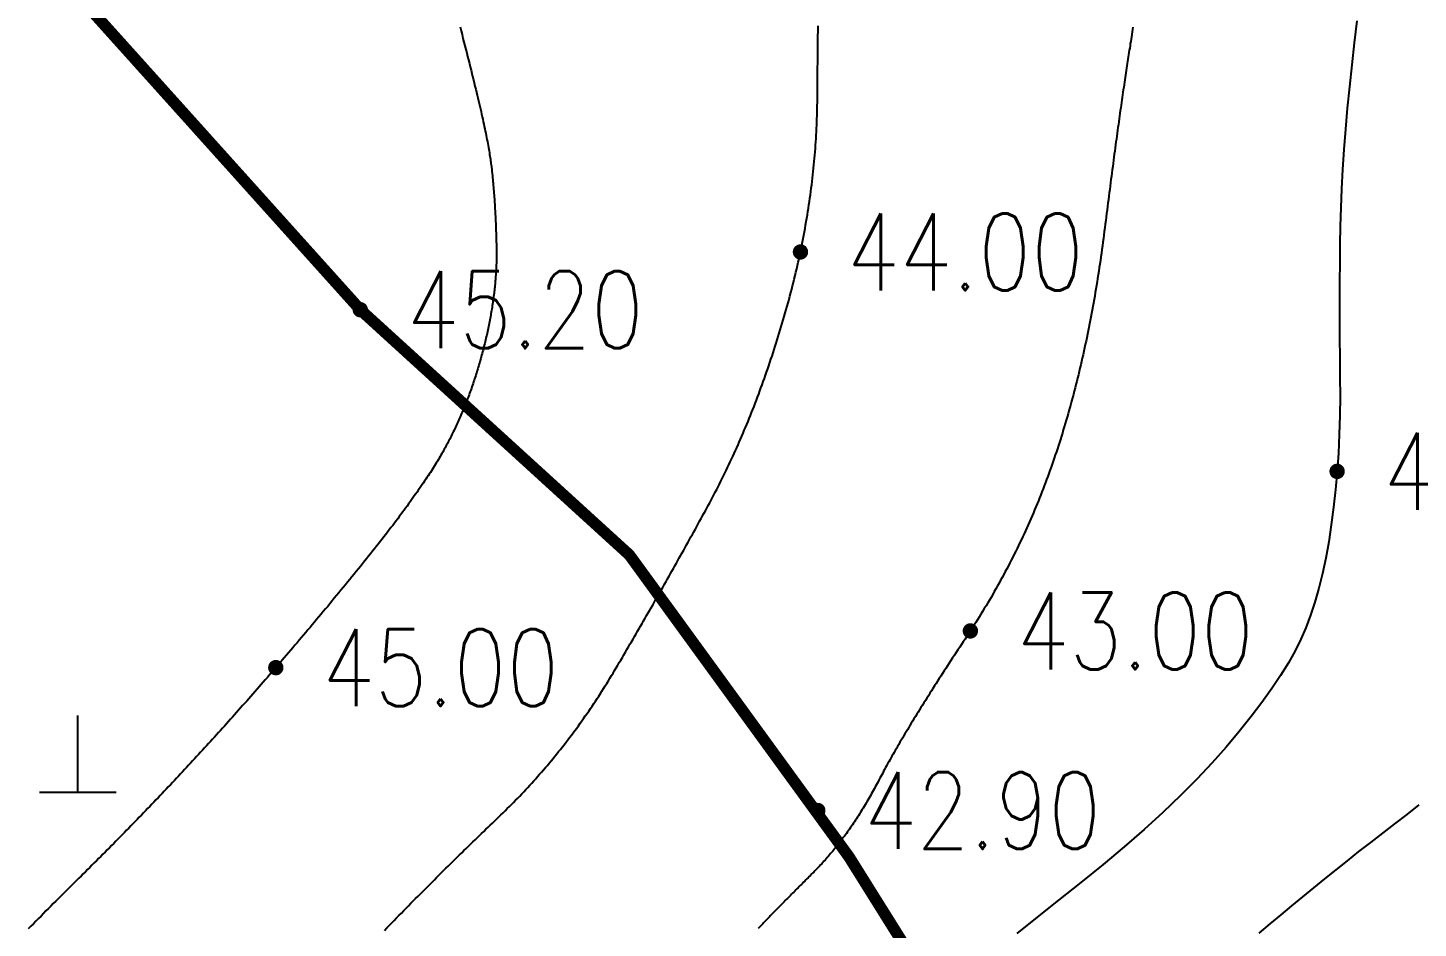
# Model space of a CAD drawing. Extents: x 39624947 to 39626627, y 3418539 to 3418836.
# Drawn here: x 39625155.68 to 39625191.85, y 3418766.27 to 3418789.69 of the extents above; entities that cross this region are included whole.
import ezdxf
from ezdxf.enums import TextEntityAlignment as Align

# ---------------------------------------------------------------- set-up
doc = ezdxf.new("R2010")
doc.units = 0
doc.linetypes.add('X3', pattern=[5, 4, -1])
doc.layers.get('0').update_dxf_attribs({"linetype": 'CONTINUOUS'})
for name, color, linetype in [('DLDW', 11, 'CONTINUOUS'), ('DLSS', 4, 'CONTINUOUS'), ('GCD', 7, 'CONTINUOUS'), ('PUB_WALL', 9, 'CONTINUOUS')]:
    doc.layers.add(name, color=color, linetype=linetype)
doc.styles.add('HZ', font='rs.shx', dxfattribs={"width": 0.8, "bigfont": 'hztxt.shx'})

# ---------------------------------------------------------------- blocks, each defined once
blk = doc.blocks.new('GC111')
for p, q in [((0, 0), (0, 2)), ((-1, 0), (1, 0))]:
    blk.add_line(p, q)
blk = doc.blocks.new('GC200')
at = {"linetype": 'Continuous', "const_width": 0.2, "flags": 128}
blk.add_lwpolyline([(-0.1, 0, 1), (0.1, 0, 1)], format="xyb", close=True, dxfattribs=at)
blk = doc.blocks.new('111133333777777')
at = {"layer": 'PUB_WALL', "color": 252, "ltscale": 0.01}
for points, elevation in [([(39623380.723, 3418781.94), (39623380.715, 3418781.875), (39623380.706, 3418781.811), (39623380.697, 3418781.749), (39623380.688, 3418781.687), (39623380.679, 3418781.627), (39623380.67, 3418781.567), (39623380.661, 3418781.509), (39623380.653, 3418781.45), (39623380.644, 3418781.392), (39623380.635, 3418781.334), (39623380.626, 3418781.276), (39623380.617, 3418781.218), (39623380.608, 3418781.161), (39623380.599, 3418781.104), (39623380.59, 3418781.046), (39623380.581, 3418780.988), (39623380.572, 3418780.93), (39623380.563, 3418780.87), (39623380.554, 3418780.81), (39623380.545, 3418780.75), (39623380.536, 3418780.689), (39623380.526, 3418780.627), (39623380.517, 3418780.564), (39623380.508, 3418780.501), (39623380.498, 3418780.437), (39623380.489, 3418780.373), (39623380.479, 3418780.308), (39623380.469, 3418780.242), (39623380.46, 3418780.176), (39623380.45, 3418780.109), (39623380.44, 3418780.041), (39623380.431, 3418779.973), (39623380.421, 3418779.904), (39623380.411, 3418779.834), (39623380.401, 3418779.764), (39623380.391, 3418779.693), (39623380.381, 3418779.622), (39623380.371, 3418779.549), (39623380.36, 3418779.477), (39623380.35, 3418779.403), (39623380.34, 3418779.329), (39623380.33, 3418779.254), (39623380.319, 3418779.179), (39623380.309, 3418779.103), (39623380.298, 3418779.026), (39623380.288, 3418778.949), (39623380.277, 3418778.871), (39623380.267, 3418778.793), (39623380.256, 3418778.713), (39623380.245, 3418778.634), (39623380.234, 3418778.553), (39623380.224, 3418778.472), (39623380.213, 3418778.39), (39623380.202, 3418778.308), (39623380.191, 3418778.225), (39623380.18, 3418778.141), (39623380.169, 3418778.057), (39623380.158, 3418777.972), (39623380.146, 3418777.886), (39623380.135, 3418777.8), (39623380.124, 3418777.713), (39623380.112, 3418777.625), (39623380.101, 3418777.537), (39623380.09, 3418777.448), (39623380.078, 3418777.359), (39623380.067, 3418777.269), (39623380.055, 3418777.178), (39623380.043, 3418777.087), (39623380.032, 3418776.995), (39623380.02, 3418776.902), (39623380.008, 3418776.809), (39623379.996, 3418776.715), (39623379.984, 3418776.622), (39623379.972, 3418776.528), (39623379.959, 3418776.434), (39623379.947, 3418776.34), (39623379.934, 3418776.246), (39623379.921, 3418776.151), (39623379.908, 3418776.057), (39623379.895, 3418775.962), (39623379.882, 3418775.868), (39623379.868, 3418775.774), (39623379.854, 3418775.681), (39623379.84, 3418775.587), (39623379.825, 3418775.494), (39623379.811, 3418775.401), (39623379.796, 3418775.309), (39623379.781, 3418775.216), (39623379.766, 3418775.124), (39623379.75, 3418775.032), (39623379.734, 3418774.94), (39623379.719, 3418774.849), (39623379.702, 3418774.757), (39623379.686, 3418774.666), (39623379.669, 3418774.576), (39623379.652, 3418774.485), (39623379.635, 3418774.395), (39623379.618, 3418774.304), (39623379.6, 3418774.215), (39623379.583, 3418774.125), (39623379.565, 3418774.035), (39623379.546, 3418773.946), (39623379.528, 3418773.857), (39623379.509, 3418773.768), (39623379.49, 3418773.68), (39623379.471, 3418773.592), (39623379.452, 3418773.504), (39623379.432, 3418773.416), (39623379.412, 3418773.328), (39623379.392, 3418773.241), (39623379.372, 3418773.154), (39623379.351, 3418773.067), (39623379.33, 3418772.98), (39623379.309, 3418772.894), (39623379.288, 3418772.807), (39623379.267, 3418772.721), (39623379.245, 3418772.636), (39623379.223, 3418772.55), (39623379.201, 3418772.465), (39623379.179, 3418772.38), (39623379.156, 3418772.295), (39623379.133, 3418772.21), (39623379.11, 3418772.126), (39623379.087, 3418772.042), (39623379.064, 3418771.958), (39623379.04, 3418771.874), (39623379.016, 3418771.791), (39623378.992, 3418771.708), (39623378.967, 3418771.625), (39623378.943, 3418771.542), (39623378.918, 3418771.459), (39623378.893, 3418771.377), (39623378.867, 3418771.295), (39623378.842, 3418771.213), (39623378.816, 3418771.132), (39623378.79, 3418771.05), (39623378.764, 3418770.969), (39623378.737, 3418770.888), (39623378.71, 3418770.807), (39623378.683, 3418770.727), (39623378.655, 3418770.646), (39623378.628, 3418770.566), (39623378.599, 3418770.486), (39623378.571, 3418770.406), (39623378.542, 3418770.326), (39623378.513, 3418770.246), (39623378.484, 3418770.167), (39623378.454, 3418770.087), (39623378.424, 3418770.008), (39623378.394, 3418769.929), (39623378.363, 3418769.85), (39623378.332, 3418769.771), (39623378.301, 3418769.692), (39623378.269, 3418769.614), (39623378.237, 3418769.535), (39623378.205, 3418769.457), (39623378.172, 3418769.379), (39623378.139, 3418769.301), (39623378.105, 3418769.223), (39623378.072, 3418769.146), (39623378.038, 3418769.068), (39623378.003, 3418768.991), (39623377.969, 3418768.913), (39623377.934, 3418768.836), (39623377.898, 3418768.759), (39623377.863, 3418768.683), (39623377.827, 3418768.606), (39623377.79, 3418768.529), (39623377.754, 3418768.453), (39623377.717, 3418768.377), (39623377.679, 3418768.301), (39623377.642, 3418768.225), (39623377.604, 3418768.149), (39623377.565, 3418768.073), (39623377.527, 3418767.998), (39623377.488, 3418767.923), (39623377.448, 3418767.847), (39623377.409, 3418767.772), (39623377.369, 3418767.697), (39623377.328, 3418767.623), (39623377.288, 3418767.548), (39623377.247, 3418767.473), (39623377.205, 3418767.399), (39623377.164, 3418767.325), (39623377.122, 3418767.251), (39623377.08, 3418767.177), (39623377.037, 3418767.103), (39623376.994, 3418767.03), (39623376.951, 3418766.956), (39623376.907, 3418766.883), (39623376.863, 3418766.81), (39623376.819, 3418766.736), (39623376.774, 3418766.664), (39623376.729, 3418766.591), (39623376.684, 3418766.518), (39623376.638, 3418766.446), (39623376.593, 3418766.373), (39623376.546, 3418766.301), (39623376.5, 3418766.229), (39623376.453, 3418766.158), (39623376.407, 3418766.086), (39623376.361, 3418766.015), (39623376.314, 3418765.944), (39623376.268, 3418765.874), (39623376.222, 3418765.804), (39623376.176, 3418765.734), (39623376.13, 3418765.664), (39623376.084, 3418765.595), (39623376.039, 3418765.526), (39623375.994, 3418765.458), (39623375.949, 3418765.39), (39623375.905, 3418765.322), (39623375.862, 3418765.255), (39623375.818, 3418765.188), (39623375.775, 3418765.122), (39623375.733, 3418765.056), (39623375.691, 3418764.991), (39623375.649, 3418764.926), (39623375.608, 3418764.862), (39623375.567, 3418764.797), (39623375.526, 3418764.734), (39623375.486, 3418764.67), (39623375.446, 3418764.608), (39623375.407, 3418764.545), (39623375.367, 3418764.483), (39623375.329, 3418764.422), (39623375.29, 3418764.36), (39623375.253, 3418764.3), (39623375.215, 3418764.239), (39623375.178, 3418764.18), (39623375.141, 3418764.12), (39623375.105, 3418764.061), (39623375.069, 3418764.002), (39623375.033, 3418763.944), (39623374.998, 3418763.886), (39623374.963, 3418763.829), (39623374.929, 3418763.772), (39623374.895, 3418763.716), (39623374.861, 3418763.66), (39623374.828, 3418763.604), (39623374.795, 3418763.549), (39623374.763, 3418763.494), (39623374.73, 3418763.44), (39623374.699, 3418763.386), (39623374.667, 3418763.332), (39623374.636, 3418763.279), (39623374.606, 3418763.226), (39623374.576, 3418763.174), (39623374.546, 3418763.122), (39623374.517, 3418763.071), (39623374.488, 3418763.02), (39623374.459, 3418762.969), (39623374.431, 3418762.919), (39623374.403, 3418762.869), (39623374.375, 3418762.82), (39623374.348, 3418762.771), (39623374.322, 3418762.723), (39623374.295, 3418762.675), (39623374.269, 3418762.627), (39623374.244, 3418762.58), (39623374.219, 3418762.533), (39623374.194, 3418762.487), (39623374.169, 3418762.441), (39623374.145, 3418762.395), (39623374.121, 3418762.35), (39623374.097, 3418762.305), (39623374.073, 3418762.26), (39623374.049, 3418762.216), (39623374.025, 3418762.172), (39623374.002, 3418762.128), (39623373.978, 3418762.085), (39623373.955, 3418762.042), (39623373.931, 3418761.999), (39623373.907, 3418761.956), (39623373.883, 3418761.913), (39623373.859, 3418761.871), (39623373.835, 3418761.829), (39623373.81, 3418761.787), (39623373.786, 3418761.746), (39623373.762, 3418761.704), (39623373.737, 3418761.663), (39623373.712, 3418761.622), (39623373.687, 3418761.582), (39623373.662, 3418761.541), (39623373.637, 3418761.501), (39623373.612, 3418761.461), (39623373.587, 3418761.421), (39623373.562, 3418761.382), (39623373.536, 3418761.343), (39623373.51, 3418761.304), (39623373.485, 3418761.265), (39623373.459, 3418761.226), (39623373.433, 3418761.188), (39623373.407, 3418761.15), (39623373.381, 3418761.112), (39623373.354, 3418761.074), (39623373.328, 3418761.037), (39623373.302, 3418760.999), (39623373.275, 3418760.962), (39623373.248, 3418760.926), (39623373.221, 3418760.889), (39623373.194, 3418760.853), (39623373.167, 3418760.817), (39623373.14, 3418760.781), (39623373.113, 3418760.745), (39623373.086, 3418760.71), (39623373.058, 3418760.675), (39623373.031, 3418760.64), (39623373.003, 3418760.605), (39623372.975, 3418760.57), (39623372.947, 3418760.536), (39623372.919, 3418760.502), (39623372.891, 3418760.468), (39623372.863, 3418760.435), (39623372.834, 3418760.401), (39623372.806, 3418760.368), (39623372.777, 3418760.335), (39623372.749, 3418760.303), (39623372.72, 3418760.27), (39623372.691, 3418760.238), (39623372.662, 3418760.206), (39623372.633, 3418760.174), (39623372.603, 3418760.143), (39623372.574, 3418760.112), (39623372.545, 3418760.08), (39623372.515, 3418760.05), (39623372.485, 3418760.019), (39623372.456, 3418759.989), (39623372.426, 3418759.958), (39623372.396, 3418759.928), (39623372.367, 3418759.898), (39623372.337, 3418759.868), (39623372.308, 3418759.839), (39623372.278, 3418759.809), (39623372.249, 3418759.78), (39623372.219, 3418759.751), (39623372.19, 3418759.721), (39623372.161, 3418759.692), (39623372.132, 3418759.663), (39623372.103, 3418759.634), (39623372.074, 3418759.606), (39623372.046, 3418759.577), (39623372.017, 3418759.548), (39623371.989, 3418759.52), (39623371.96, 3418759.492), (39623371.932, 3418759.463), (39623371.904, 3418759.435), (39623371.876, 3418759.407), (39623371.849, 3418759.379), (39623371.821, 3418759.351), (39623371.793, 3418759.323), (39623371.766, 3418759.296), (39623371.739, 3418759.268), (39623371.712, 3418759.24), (39623371.685, 3418759.213), (39623371.658, 3418759.186), (39623371.631, 3418759.159), (39623371.604, 3418759.131), (39623371.578, 3418759.104), (39623371.552, 3418759.077), (39623371.525, 3418759.051), (39623371.499, 3418759.024), (39623371.473, 3418758.997), (39623371.447, 3418758.971), (39623371.421, 3418758.944), (39623371.396, 3418758.918), (39623371.37, 3418758.892), (39623371.345, 3418758.866), (39623371.32, 3418758.84), (39623371.295, 3418758.814), (39623371.27, 3418758.788), (39623371.245, 3418758.762), (39623371.22, 3418758.736), (39623371.195, 3418758.711), (39623371.171, 3418758.685), (39623371.146, 3418758.66), (39623371.122, 3418758.635), (39623371.098, 3418758.61), (39623371.074, 3418758.585), (39623371.05, 3418758.56), (39623371.026, 3418758.535), (39623371.003, 3418758.51), (39623370.979, 3418758.485)], 43), ([(39623386.554, 3418782.097), (39623386.487, 3418781.53), (39623386.421, 3418780.956), (39623386.36, 3418780.385), (39623386.305, 3418779.828), (39623386.257, 3418779.283), (39623386.217, 3418778.752), (39623386.183, 3418778.234), (39623386.156, 3418777.729), (39623386.136, 3418777.237), (39623386.123, 3418776.758), (39623386.114, 3418776.284), (39623386.108, 3418775.805), (39623386.104, 3418775.321), (39623386.102, 3418774.833), (39623386.102, 3418774.34), (39623386.104, 3418773.843), (39623386.108, 3418773.342), (39623386.115, 3418772.835), (39623386.118, 3418772.33), (39623386.112, 3418771.832), (39623386.098, 3418771.341), (39623386.074, 3418770.857), (39623386.041, 3418770.38), (39623385.999, 3418769.909), (39623385.949, 3418769.446), (39623385.889, 3418768.99), (39623385.821, 3418768.547), (39623385.743, 3418768.124), (39623385.657, 3418767.722), (39623385.563, 3418767.339), (39623385.459, 3418766.977), (39623385.347, 3418766.636), (39623385.226, 3418766.314), (39623385.096, 3418766.013), (39623384.948, 3418765.714), (39623384.773, 3418765.4), (39623384.571, 3418765.072), (39623384.342, 3418764.729), (39623384.085, 3418764.371), (39623383.802, 3418763.999), (39623383.491, 3418763.611), (39623383.153, 3418763.209), (39623382.787, 3418762.796), (39623382.39, 3418762.375), (39623381.963, 3418761.946), (39623381.506, 3418761.509), (39623381.019, 3418761.065), (39623380.501, 3418760.613), (39623379.953, 3418760.154), (39623379.375, 3418759.686), (39623378.795, 3418759.225), (39623378.238, 3418758.783), (39623377.705, 3418758.36)], 42), ([(39623384.013, 3418758.368), (39623384.297, 3418758.606), (39623384.581, 3418758.843), (39623384.866, 3418759.079), (39623385.15, 3418759.314), (39623385.434, 3418759.548), (39623385.721, 3418759.781), (39623386.012, 3418760.016), (39623386.309, 3418760.252), (39623386.61, 3418760.49), (39623386.916, 3418760.728), (39623387.226, 3418760.968), (39623387.541, 3418761.21), (39623387.862, 3418761.452), (39623388.179, 3418761.702)], 41)]:
    blk.add_lwpolyline(points, dxfattribs=dict(at, elevation=elevation))
for points in [[(39623361.256, 3418758.438), (39623361.319, 3418758.503), (39623361.383, 3418758.569), (39623361.446, 3418758.633), (39623361.509, 3418758.698), (39623361.572, 3418758.762), (39623361.634, 3418758.827), (39623361.697, 3418758.89), (39623361.759, 3418758.954), (39623361.821, 3418759.017), (39623361.883, 3418759.08), (39623361.945, 3418759.143), (39623362.007, 3418759.206), (39623362.068, 3418759.268), (39623362.13, 3418759.33), (39623362.191, 3418759.392), (39623362.252, 3418759.453), (39623362.313, 3418759.515), (39623362.374, 3418759.576), (39623362.434, 3418759.636), (39623362.495, 3418759.697), (39623362.555, 3418759.757), (39623362.615, 3418759.817), (39623362.675, 3418759.876), (39623362.735, 3418759.936), (39623362.795, 3418759.995), (39623362.854, 3418760.054), (39623362.913, 3418760.112), (39623362.973, 3418760.171), (39623363.032, 3418760.229), (39623363.09, 3418760.287), (39623363.149, 3418760.344), (39623363.208, 3418760.402), (39623363.266, 3418760.459), (39623363.324, 3418760.515), (39623363.382, 3418760.572), (39623363.44, 3418760.628), (39623363.498, 3418760.684), (39623363.555, 3418760.74), (39623363.613, 3418760.795), (39623363.67, 3418760.851), (39623363.727, 3418760.906), (39623363.784, 3418760.96), (39623363.841, 3418761.015), (39623363.897, 3418761.069), (39623363.954, 3418761.123), (39623364.01, 3418761.177), (39623364.066, 3418761.23), (39623364.122, 3418761.284), (39623364.178, 3418761.338), (39623364.233, 3418761.391), (39623364.289, 3418761.445), (39623364.344, 3418761.499), (39623364.399, 3418761.553), (39623364.453, 3418761.606), (39623364.508, 3418761.66), (39623364.562, 3418761.715), (39623364.616, 3418761.769), (39623364.669, 3418761.824), (39623364.723, 3418761.879), (39623364.776, 3418761.934), (39623364.829, 3418761.99), (39623364.881, 3418762.045), (39623364.934, 3418762.101), (39623364.986, 3418762.157), (39623365.038, 3418762.214), (39623365.09, 3418762.27), (39623365.141, 3418762.327), (39623365.192, 3418762.384), (39623365.243, 3418762.442), (39623365.294, 3418762.499), (39623365.345, 3418762.557), (39623365.395, 3418762.615), (39623365.445, 3418762.674), (39623365.495, 3418762.732), (39623365.544, 3418762.791), (39623365.593, 3418762.85), (39623365.642, 3418762.909), (39623365.691, 3418762.969), (39623365.74, 3418763.029), (39623365.788, 3418763.089), (39623365.836, 3418763.149), (39623365.884, 3418763.209), (39623365.931, 3418763.27), (39623365.979, 3418763.331), (39623366.026, 3418763.392), (39623366.073, 3418763.454), (39623366.119, 3418763.515), (39623366.166, 3418763.577), (39623366.212, 3418763.639), (39623366.258, 3418763.702), (39623366.303, 3418763.764), (39623366.349, 3418763.827), (39623366.394, 3418763.89), (39623366.439, 3418763.954), (39623366.483, 3418764.017), (39623366.528, 3418764.081), (39623366.572, 3418764.145), (39623366.616, 3418764.209), (39623366.659, 3418764.274), (39623366.703, 3418764.339), (39623366.746, 3418764.404), (39623366.789, 3418764.469), (39623366.831, 3418764.534), (39623366.874, 3418764.6), (39623366.916, 3418764.666), (39623366.958, 3418764.732), (39623367, 3418764.799), (39623367.041, 3418764.865), (39623367.082, 3418764.932), (39623367.123, 3418764.999), (39623367.164, 3418765.067), (39623367.205, 3418765.134), (39623367.246, 3418765.201), (39623367.286, 3418765.269), (39623367.326, 3418765.337), (39623367.366, 3418765.405), (39623367.406, 3418765.473), (39623367.446, 3418765.541), (39623367.486, 3418765.609), (39623367.526, 3418765.677), (39623367.566, 3418765.745), (39623367.605, 3418765.813), (39623367.645, 3418765.881), (39623367.685, 3418765.949), (39623367.724, 3418766.017), (39623367.764, 3418766.085), (39623367.803, 3418766.153), (39623367.843, 3418766.221), (39623367.882, 3418766.289), (39623367.922, 3418766.357), (39623367.961, 3418766.425), (39623368, 3418766.493), (39623368.039, 3418766.561), (39623368.078, 3418766.629), (39623368.118, 3418766.697), (39623368.157, 3418766.766), (39623368.196, 3418766.834), (39623368.235, 3418766.902), (39623368.274, 3418766.97), (39623368.312, 3418767.038), (39623368.351, 3418767.106), (39623368.39, 3418767.174), (39623368.429, 3418767.242), (39623368.467, 3418767.31), (39623368.506, 3418767.379), (39623368.545, 3418767.447), (39623368.583, 3418767.515), (39623368.622, 3418767.583), (39623368.66, 3418767.651), (39623368.699, 3418767.719), (39623368.737, 3418767.788), (39623368.775, 3418767.856), (39623368.814, 3418767.924), (39623368.852, 3418767.992), (39623368.89, 3418768.06), (39623368.928, 3418768.128), (39623368.966, 3418768.197), (39623369.004, 3418768.265), (39623369.042, 3418768.333), (39623369.08, 3418768.401), (39623369.118, 3418768.469), (39623369.156, 3418768.538), (39623369.194, 3418768.606), (39623369.232, 3418768.674), (39623369.269, 3418768.742), (39623369.307, 3418768.811), (39623369.345, 3418768.879), (39623369.382, 3418768.947), (39623369.42, 3418769.015), (39623369.457, 3418769.084), (39623369.495, 3418769.152), (39623369.532, 3418769.22), (39623369.569, 3418769.288), (39623369.607, 3418769.357), (39623369.644, 3418769.425), (39623369.681, 3418769.494), (39623369.718, 3418769.563), (39623369.754, 3418769.632), (39623369.791, 3418769.701), (39623369.828, 3418769.77), (39623369.864, 3418769.84), (39623369.9, 3418769.909), (39623369.937, 3418769.979), (39623369.972, 3418770.05), (39623370.008, 3418770.121), (39623370.044, 3418770.192), (39623370.079, 3418770.263), (39623370.114, 3418770.335), (39623370.149, 3418770.406), (39623370.184, 3418770.479), (39623370.219, 3418770.551), (39623370.253, 3418770.624), (39623370.287, 3418770.698), (39623370.321, 3418770.771), (39623370.355, 3418770.845), (39623370.389, 3418770.919), (39623370.422, 3418770.994), (39623370.456, 3418771.069), (39623370.489, 3418771.144), (39623370.522, 3418771.219), (39623370.554, 3418771.295), (39623370.587, 3418771.371), (39623370.619, 3418771.448), (39623370.651, 3418771.524), (39623370.683, 3418771.602), (39623370.715, 3418771.679), (39623370.747, 3418771.757), (39623370.778, 3418771.835), (39623370.81, 3418771.913), (39623370.841, 3418771.992), (39623370.871, 3418772.071), (39623370.902, 3418772.15), (39623370.933, 3418772.23), (39623370.963, 3418772.31), (39623370.993, 3418772.39), (39623371.023, 3418772.471), (39623371.053, 3418772.552), (39623371.082, 3418772.633), (39623371.112, 3418772.715), (39623371.141, 3418772.796), (39623371.17, 3418772.879), (39623371.198, 3418772.961), (39623371.227, 3418773.044), (39623371.256, 3418773.127), (39623371.284, 3418773.211), (39623371.312, 3418773.295), (39623371.34, 3418773.379), (39623371.367, 3418773.463), (39623371.395, 3418773.548), (39623371.422, 3418773.633), (39623371.449, 3418773.718), (39623371.476, 3418773.804), (39623371.503, 3418773.89), (39623371.529, 3418773.977), (39623371.556, 3418774.063), (39623371.582, 3418774.15), (39623371.608, 3418774.238), (39623371.634, 3418774.325), (39623371.659, 3418774.413), (39623371.684, 3418774.501), (39623371.709, 3418774.589), (39623371.734, 3418774.677), (39623371.758, 3418774.765), (39623371.782, 3418774.854), (39623371.806, 3418774.942), (39623371.829, 3418775.031), (39623371.852, 3418775.119), (39623371.875, 3418775.207), (39623371.897, 3418775.296), (39623371.919, 3418775.384), (39623371.94, 3418775.472), (39623371.961, 3418775.56), (39623371.982, 3418775.649), (39623372.002, 3418775.737), (39623372.022, 3418775.825), (39623372.042, 3418775.913), (39623372.061, 3418776), (39623372.08, 3418776.088), (39623372.098, 3418776.176), (39623372.116, 3418776.264), (39623372.133, 3418776.351), (39623372.151, 3418776.439), (39623372.167, 3418776.527), (39623372.184, 3418776.614), (39623372.2, 3418776.701), (39623372.215, 3418776.789), (39623372.231, 3418776.876), (39623372.245, 3418776.963), (39623372.26, 3418777.051), (39623372.274, 3418777.138), (39623372.288, 3418777.225), (39623372.301, 3418777.312), (39623372.314, 3418777.399), (39623372.326, 3418777.486), (39623372.338, 3418777.573), (39623372.35, 3418777.659), (39623372.361, 3418777.746), (39623372.372, 3418777.833), (39623372.383, 3418777.919), (39623372.393, 3418778.006), (39623372.403, 3418778.092), (39623372.412, 3418778.179), (39623372.421, 3418778.265), (39623372.43, 3418778.351), (39623372.438, 3418778.438), (39623372.446, 3418778.524), (39623372.453, 3418778.61), (39623372.46, 3418778.696), (39623372.467, 3418778.782), (39623372.473, 3418778.868), (39623372.479, 3418778.954), (39623372.484, 3418779.04), (39623372.49, 3418779.126), (39623372.494, 3418779.211), (39623372.499, 3418779.297), (39623372.502, 3418779.383), (39623372.506, 3418779.468), (39623372.509, 3418779.554), (39623372.512, 3418779.639), (39623372.514, 3418779.725), (39623372.516, 3418779.81), (39623372.518, 3418779.895), (39623372.52, 3418779.98), (39623372.521, 3418780.065), (39623372.522, 3418780.15), (39623372.523, 3418780.235), (39623372.524, 3418780.319), (39623372.525, 3418780.404), (39623372.525, 3418780.488), (39623372.525, 3418780.572), (39623372.526, 3418780.656), (39623372.526, 3418780.74), (39623372.527, 3418780.823), (39623372.527, 3418780.907), (39623372.528, 3418780.99), (39623372.529, 3418781.072), (39623372.529, 3418781.155), (39623372.53, 3418781.238), (39623372.531, 3418781.32), (39623372.532, 3418781.402), (39623372.533, 3418781.483), (39623372.533, 3418781.565), (39623372.534, 3418781.646), (39623372.535, 3418781.728), (39623372.536, 3418781.808), (39623372.537, 3418781.889), (39623372.538, 3418781.97)], [(39623363.223, 3418781.942), (39623363.249, 3418781.841), (39623363.275, 3418781.742), (39623363.3, 3418781.644), (39623363.326, 3418781.547), (39623363.35, 3418781.451), (39623363.374, 3418781.357), (39623363.398, 3418781.264), (39623363.421, 3418781.172), (39623363.444, 3418781.082), (39623363.467, 3418780.993), (39623363.489, 3418780.905), (39623363.51, 3418780.818), (39623363.532, 3418780.733), (39623363.552, 3418780.649), (39623363.573, 3418780.566), (39623363.593, 3418780.484), (39623363.612, 3418780.404), (39623363.631, 3418780.325), (39623363.65, 3418780.247), (39623363.668, 3418780.171), (39623363.686, 3418780.095), (39623363.703, 3418780.021), (39623363.72, 3418779.949), (39623363.737, 3418779.877), (39623363.753, 3418779.807), (39623363.769, 3418779.738), (39623363.784, 3418779.671), (39623363.799, 3418779.604), (39623363.813, 3418779.539), (39623363.827, 3418779.475), (39623363.841, 3418779.413), (39623363.854, 3418779.351), (39623363.867, 3418779.291), (39623363.879, 3418779.233), (39623363.891, 3418779.175), (39623363.903, 3418779.119), (39623363.914, 3418779.064), (39623363.924, 3418779.01), (39623363.934, 3418778.958), (39623363.944, 3418778.907), (39623363.954, 3418778.857), (39623363.962, 3418778.808), (39623363.971, 3418778.761), (39623363.979, 3418778.715), (39623363.987, 3418778.67), (39623363.994, 3418778.627), (39623364.001, 3418778.584), (39623364.007, 3418778.543), (39623364.013, 3418778.504), (39623364.019, 3418778.465), (39623364.024, 3418778.428), (39623364.029, 3418778.391), (39623364.034, 3418778.355), (39623364.038, 3418778.319), (39623364.043, 3418778.284), (39623364.047, 3418778.249), (39623364.05, 3418778.215), (39623364.054, 3418778.182), (39623364.057, 3418778.149), (39623364.061, 3418778.116), (39623364.064, 3418778.083), (39623364.067, 3418778.05), (39623364.071, 3418778.016), (39623364.074, 3418777.983), (39623364.077, 3418777.95), (39623364.08, 3418777.916), (39623364.083, 3418777.883), (39623364.086, 3418777.849), (39623364.089, 3418777.815), (39623364.092, 3418777.782), (39623364.095, 3418777.748), (39623364.098, 3418777.714), (39623364.1, 3418777.68), (39623364.103, 3418777.646), (39623364.106, 3418777.612), (39623364.108, 3418777.578), (39623364.111, 3418777.544), (39623364.113, 3418777.51), (39623364.116, 3418777.475), (39623364.118, 3418777.441), (39623364.12, 3418777.407), (39623364.123, 3418777.372), (39623364.125, 3418777.338), (39623364.127, 3418777.303), (39623364.129, 3418777.268), (39623364.131, 3418777.234), (39623364.133, 3418777.199), (39623364.135, 3418777.164), (39623364.137, 3418777.129), (39623364.139, 3418777.094), (39623364.141, 3418777.059), (39623364.143, 3418777.024), (39623364.144, 3418776.989), (39623364.146, 3418776.954), (39623364.148, 3418776.919), (39623364.149, 3418776.883), (39623364.151, 3418776.848), (39623364.152, 3418776.812), (39623364.154, 3418776.777), (39623364.155, 3418776.741), (39623364.156, 3418776.706), (39623364.158, 3418776.67), (39623364.159, 3418776.634), (39623364.16, 3418776.598), (39623364.161, 3418776.562), (39623364.162, 3418776.526), (39623364.163, 3418776.49), (39623364.164, 3418776.454), (39623364.165, 3418776.418), (39623364.166, 3418776.382), (39623364.167, 3418776.345), (39623364.168, 3418776.309), (39623364.168, 3418776.273), (39623364.169, 3418776.236), (39623364.17, 3418776.2), (39623364.17, 3418776.163), (39623364.17, 3418776.126), (39623364.171, 3418776.089), (39623364.171, 3418776.053), (39623364.171, 3418776.016), (39623364.171, 3418775.978), (39623364.17, 3418775.941), (39623364.17, 3418775.904), (39623364.169, 3418775.866), (39623364.168, 3418775.829), (39623364.168, 3418775.791), (39623364.166, 3418775.753), (39623364.165, 3418775.716), (39623364.163, 3418775.678), (39623364.162, 3418775.639), (39623364.16, 3418775.601), (39623364.158, 3418775.563), (39623364.155, 3418775.524), (39623364.153, 3418775.486), (39623364.15, 3418775.447), (39623364.147, 3418775.408), (39623364.144, 3418775.369), (39623364.141, 3418775.33), (39623364.137, 3418775.29), (39623364.134, 3418775.251), (39623364.13, 3418775.212), (39623364.126, 3418775.172), (39623364.122, 3418775.132), (39623364.117, 3418775.092), (39623364.113, 3418775.052), (39623364.108, 3418775.012), (39623364.103, 3418774.972), (39623364.098, 3418774.932), (39623364.093, 3418774.891), (39623364.087, 3418774.851), (39623364.081, 3418774.81), (39623364.075, 3418774.769), (39623364.069, 3418774.728), (39623364.063, 3418774.687), (39623364.056, 3418774.646), (39623364.05, 3418774.604), (39623364.043, 3418774.563), (39623364.036, 3418774.521), (39623364.029, 3418774.48), (39623364.021, 3418774.438), (39623364.013, 3418774.396), (39623364.006, 3418774.354), (39623363.998, 3418774.312), (39623363.989, 3418774.269), (39623363.981, 3418774.227), (39623363.972, 3418774.184), (39623363.964, 3418774.142), (39623363.955, 3418774.099), (39623363.946, 3418774.056), (39623363.936, 3418774.013), (39623363.927, 3418773.97), (39623363.917, 3418773.926), (39623363.907, 3418773.883), (39623363.897, 3418773.84), (39623363.887, 3418773.796), (39623363.876, 3418773.752), (39623363.865, 3418773.708), (39623363.855, 3418773.664), (39623363.844, 3418773.62), (39623363.832, 3418773.576), (39623363.821, 3418773.532), (39623363.809, 3418773.488), (39623363.798, 3418773.444), (39623363.786, 3418773.4), (39623363.774, 3418773.356), (39623363.762, 3418773.312), (39623363.749, 3418773.268), (39623363.737, 3418773.224), (39623363.724, 3418773.18), (39623363.711, 3418773.136), (39623363.699, 3418773.093), (39623363.685, 3418773.049), (39623363.672, 3418773.006), (39623363.659, 3418772.963), (39623363.645, 3418772.92), (39623363.632, 3418772.877), (39623363.618, 3418772.834), (39623363.604, 3418772.791), (39623363.59, 3418772.749), (39623363.576, 3418772.706), (39623363.562, 3418772.664), (39623363.547, 3418772.622), (39623363.533, 3418772.58), (39623363.518, 3418772.538), (39623363.503, 3418772.496), (39623363.488, 3418772.454), (39623363.473, 3418772.412), (39623363.458, 3418772.371), (39623363.442, 3418772.33), (39623363.427, 3418772.288), (39623363.411, 3418772.247), (39623363.395, 3418772.206), (39623363.379, 3418772.165), (39623363.363, 3418772.125), (39623363.347, 3418772.084), (39623363.33, 3418772.043), (39623363.314, 3418772.003), (39623363.297, 3418771.963), (39623363.28, 3418771.923), (39623363.263, 3418771.883), (39623363.246, 3418771.843), (39623363.229, 3418771.803), (39623363.212, 3418771.763), (39623363.194, 3418771.724), (39623363.176, 3418771.684), (39623363.159, 3418771.645), (39623363.141, 3418771.606), (39623363.123, 3418771.567), (39623363.104, 3418771.528), (39623363.086, 3418771.489), (39623363.068, 3418771.45), (39623363.049, 3418771.411), (39623363.03, 3418771.373), (39623363.011, 3418771.335), (39623362.992, 3418771.296), (39623362.973, 3418771.258), (39623362.954, 3418771.22), (39623362.934, 3418771.182), (39623362.915, 3418771.145), (39623362.895, 3418771.107), (39623362.875, 3418771.069), (39623362.855, 3418771.032), (39623362.835, 3418770.995), (39623362.814, 3418770.957), (39623362.793, 3418770.919), (39623362.772, 3418770.881), (39623362.75, 3418770.843), (39623362.728, 3418770.804), (39623362.705, 3418770.766), (39623362.682, 3418770.727), (39623362.659, 3418770.688), (39623362.635, 3418770.648), (39623362.611, 3418770.607), (39623362.586, 3418770.567), (39623362.56, 3418770.525), (39623362.534, 3418770.483), (39623362.507, 3418770.441), (39623362.479, 3418770.398), (39623362.451, 3418770.354), (39623362.423, 3418770.31), (39623362.393, 3418770.266), (39623362.364, 3418770.22), (39623362.333, 3418770.175), (39623362.302, 3418770.129), (39623362.271, 3418770.082), (39623362.238, 3418770.035), (39623362.206, 3418769.987), (39623362.172, 3418769.938), (39623362.138, 3418769.889), (39623362.104, 3418769.84), (39623362.069, 3418769.79), (39623362.033, 3418769.74), (39623361.997, 3418769.689), (39623361.96, 3418769.637), (39623361.922, 3418769.585), (39623361.884, 3418769.532), (39623361.845, 3418769.479), (39623361.806, 3418769.425), (39623361.766, 3418769.371), (39623361.726, 3418769.316), (39623361.685, 3418769.261), (39623361.643, 3418769.205), (39623361.601, 3418769.149), (39623361.558, 3418769.092), (39623361.515, 3418769.034), (39623361.471, 3418768.976), (39623361.426, 3418768.918), (39623361.381, 3418768.859), (39623361.335, 3418768.799), (39623361.289, 3418768.739), (39623361.242, 3418768.678), (39623361.194, 3418768.617), (39623361.146, 3418768.555), (39623361.098, 3418768.493), (39623361.048, 3418768.43), (39623360.998, 3418768.367), (39623360.948, 3418768.303), (39623360.897, 3418768.239), (39623360.845, 3418768.174), (39623360.793, 3418768.108), (39623360.74, 3418768.042), (39623360.687, 3418767.976), (39623360.633, 3418767.909), (39623360.578, 3418767.841), (39623360.523, 3418767.773), (39623360.467, 3418767.704), (39623360.411, 3418767.635), (39623360.354, 3418767.566), (39623360.298, 3418767.497), (39623360.241, 3418767.427), (39623360.184, 3418767.358), (39623360.126, 3418767.288), (39623360.069, 3418767.218), (39623360.011, 3418767.148), (39623359.953, 3418767.078), (39623359.895, 3418767.008), (39623359.837, 3418766.938), (39623359.78, 3418766.869), (39623359.722, 3418766.8), (39623359.665, 3418766.731), (39623359.607, 3418766.662), (39623359.55, 3418766.594), (39623359.493, 3418766.526), (39623359.436, 3418766.458), (39623359.379, 3418766.39), (39623359.323, 3418766.322), (39623359.266, 3418766.255), (39623359.21, 3418766.188), (39623359.153, 3418766.121), (39623359.097, 3418766.055), (39623359.041, 3418765.988), (39623358.985, 3418765.922), (39623358.929, 3418765.856), (39623358.873, 3418765.791), (39623358.818, 3418765.725), (39623358.762, 3418765.66), (39623358.706, 3418765.595), (39623358.651, 3418765.531), (39623358.596, 3418765.466), (39623358.541, 3418765.402), (39623358.486, 3418765.338), (39623358.431, 3418765.274), (39623358.376, 3418765.211), (39623358.321, 3418765.147), (39623358.267, 3418765.084), (39623358.212, 3418765.021), (39623358.158, 3418764.959), (39623358.104, 3418764.896), (39623358.05, 3418764.834), (39623357.996, 3418764.772), (39623357.942, 3418764.711), (39623357.888, 3418764.649), (39623357.834, 3418764.588), (39623357.781, 3418764.527), (39623357.728, 3418764.466), (39623357.674, 3418764.406), (39623357.621, 3418764.346), (39623357.568, 3418764.286), (39623357.515, 3418764.226), (39623357.462, 3418764.166), (39623357.409, 3418764.107), (39623357.357, 3418764.048), (39623357.304, 3418763.989), (39623357.252, 3418763.93), (39623357.199, 3418763.872), (39623357.147, 3418763.814), (39623357.095, 3418763.756), (39623357.043, 3418763.698), (39623356.991, 3418763.641), (39623356.94, 3418763.583), (39623356.888, 3418763.526), (39623356.836, 3418763.469), (39623356.785, 3418763.412), (39623356.733, 3418763.356), (39623356.681, 3418763.299), (39623356.63, 3418763.243), (39623356.578, 3418763.186), (39623356.527, 3418763.13), (39623356.475, 3418763.074), (39623356.423, 3418763.017), (39623356.371, 3418762.961), (39623356.319, 3418762.905), (39623356.267, 3418762.849), (39623356.215, 3418762.792), (39623356.163, 3418762.736), (39623356.11, 3418762.68), (39623356.058, 3418762.623), (39623356.005, 3418762.567), (39623355.953, 3418762.511), (39623355.9, 3418762.454), (39623355.847, 3418762.398), (39623355.794, 3418762.342), (39623355.741, 3418762.285), (39623355.688, 3418762.229), (39623355.634, 3418762.172), (39623355.581, 3418762.116), (39623355.528, 3418762.06), (39623355.474, 3418762.003), (39623355.42, 3418761.947), (39623355.366, 3418761.89), (39623355.313, 3418761.834), (39623355.259, 3418761.777), (39623355.204, 3418761.721), (39623355.15, 3418761.664), (39623355.096, 3418761.608), (39623355.042, 3418761.552), (39623354.987, 3418761.495), (39623354.933, 3418761.438), (39623354.878, 3418761.382), (39623354.823, 3418761.325), (39623354.768, 3418761.269), (39623354.713, 3418761.212), (39623354.658, 3418761.156), (39623354.603, 3418761.099), (39623354.548, 3418761.043), (39623354.492, 3418760.986), (39623354.437, 3418760.929), (39623354.381, 3418760.873), (39623354.325, 3418760.816), (39623354.27, 3418760.76), (39623354.214, 3418760.703), (39623354.158, 3418760.646), (39623354.102, 3418760.59), (39623354.045, 3418760.533), (39623353.989, 3418760.476), (39623353.933, 3418760.42), (39623353.876, 3418760.363), (39623353.82, 3418760.306), (39623353.763, 3418760.249), (39623353.706, 3418760.193), (39623353.649, 3418760.136), (39623353.592, 3418760.079), (39623353.535, 3418760.022), (39623353.478, 3418759.966), (39623353.42, 3418759.909), (39623353.363, 3418759.852), (39623353.305, 3418759.794), (39623353.246, 3418759.736), (39623353.188, 3418759.678), (39623353.129, 3418759.62), (39623353.07, 3418759.561), (39623353.01, 3418759.502), (39623352.95, 3418759.442), (39623352.89, 3418759.382), (39623352.829, 3418759.321), (39623352.767, 3418759.26), (39623352.705, 3418759.198), (39623352.643, 3418759.135), (39623352.58, 3418759.072), (39623352.516, 3418759.008), (39623352.452, 3418758.944), (39623352.388, 3418758.879), (39623352.323, 3418758.813), (39623352.257, 3418758.747), (39623352.191, 3418758.68), (39623352.125, 3418758.613), (39623352.058, 3418758.545), (39623351.99, 3418758.476)]]:
    blk.add_lwpolyline(points, dxfattribs=at)
ref = blk.add_blockref('GC200', (39623372.08, 3418776.088, 44), dxfattribs=at)
ref.add_attrib('height', '44.00', dxfattribs={"layer": 'GCD', "linetype": 'Continuous', "height": 2, "style": 'HZ', "width": 0.8}).set_placement((39623373.28, 3418776.088, 44), align=Align.MIDDLE_LEFT)
ref = blk.add_blockref('GC200', (39623360.629, 3418774.585, 45.2), dxfattribs=at)
ref.add_attrib('height', '45.20', dxfattribs={"layer": 'GCD', "linetype": 'Continuous', "height": 2, "style": 'HZ', "width": 0.8}).set_placement((39623361.829, 3418774.585, 45.2), align=Align.MIDDLE_LEFT)
ref = blk.add_blockref('GC200', (39623386.041, 3418770.38, 42), dxfattribs=at)
ref.add_attrib('height', '42.00', dxfattribs={"layer": 'GCD', "linetype": 'Continuous', "height": 2, "style": 'HZ', "width": 0.8}).set_placement((39623387.241, 3418770.38, 42), align=Align.MIDDLE_LEFT)
ref = blk.add_blockref('GC200', (39623376.5, 3418766.229, 43), dxfattribs=at)
ref.add_attrib('height', '43.00', dxfattribs={"layer": 'GCD', "linetype": 'Continuous', "height": 2, "style": 'HZ', "width": 0.8}).set_placement((39623377.7, 3418766.229, 43), align=Align.MIDDLE_LEFT)
ref = blk.add_blockref('GC200', (39623358.431, 3418765.274, 45), dxfattribs=at)
ref.add_attrib('height', '45.00', dxfattribs={"layer": 'GCD', "linetype": 'Continuous', "height": 2, "style": 'HZ', "width": 0.8}).set_placement((39623359.631, 3418765.274, 45), align=Align.MIDDLE_LEFT)
ref = blk.add_blockref('GC200', (39623372.53, 3418761.558, 42.9), dxfattribs=at)
ref.add_attrib('height', '42.90', dxfattribs={"layer": 'GCD', "linetype": 'Continuous', "height": 2, "style": 'HZ', "width": 0.8}).set_placement((39623373.73, 3418761.558, 42.9), align=Align.MIDDLE_LEFT)

msp = doc.modelspace()

# ---------------------------------------------------------------- linework, layer by layer
at = {"layer": 'DLSS', "linetype": 'X3', "const_width": 0.3, "elevation": 53.092, "flags": 128}
msp.add_lwpolyline([(39625150.573, 3418580.132), (39625161.225, 3418582.095), (39625167.478, 3418585.136), (39625173.36, 3418589.902), (39625177.101, 3418594.612), (39625185.507, 3418608.2), (39625189.16, 3418618.92), (39625191.529, 3418626.061), (39625194.636, 3418640.624), (39625195.319, 3418645.811), (39625195.529, 3418649.206), (39625195.903, 3418658.992), (39625196.461, 3418663.606), (39625198.311, 3418678.92), (39625199.737, 3418684.684), (39625201.346, 3418689.215), (39625202.67, 3418696.817), (39625203.333, 3418704.855), (39625203.017, 3418710.462), (39625203.206, 3418718.632), (39625203.028, 3418722.319), (39625201.105, 3418729.485), (39625198.236, 3418732.364), (39625196.787, 3418734.519), (39625195.358, 3418742.266), (39625194.753, 3418743.998), (39625192.096, 3418747.552), (39625182.04, 3418760.138), (39625177.042, 3418768.126), (39625171.327, 3418775.982), (39625164.327, 3418782.361), (39625156.688, 3418790.862), (39625150.917, 3418792.791), (39625145.962, 3418795.079), (39625142.839, 3418796.968), (39625139.849, 3418800.309), (39625131.004, 3418817.744), (39625129.184, 3418818.665), (39625117.926, 3418819.847)], dxfattribs=at)

# ---------------------------------------------------------------- block references
at = {"linetype": 'Continuous'}
msp.add_blockref('111133333777777', (1803.698, 7.776), dxfattribs=at)
at = {"layer": 'DLDW', "linetype": 'Continuous'}
msp.add_blockref('GC111', (39625156.979, 3418769.808, 96.788), dxfattribs=at)

doc.saveas('drawing.dxf')
